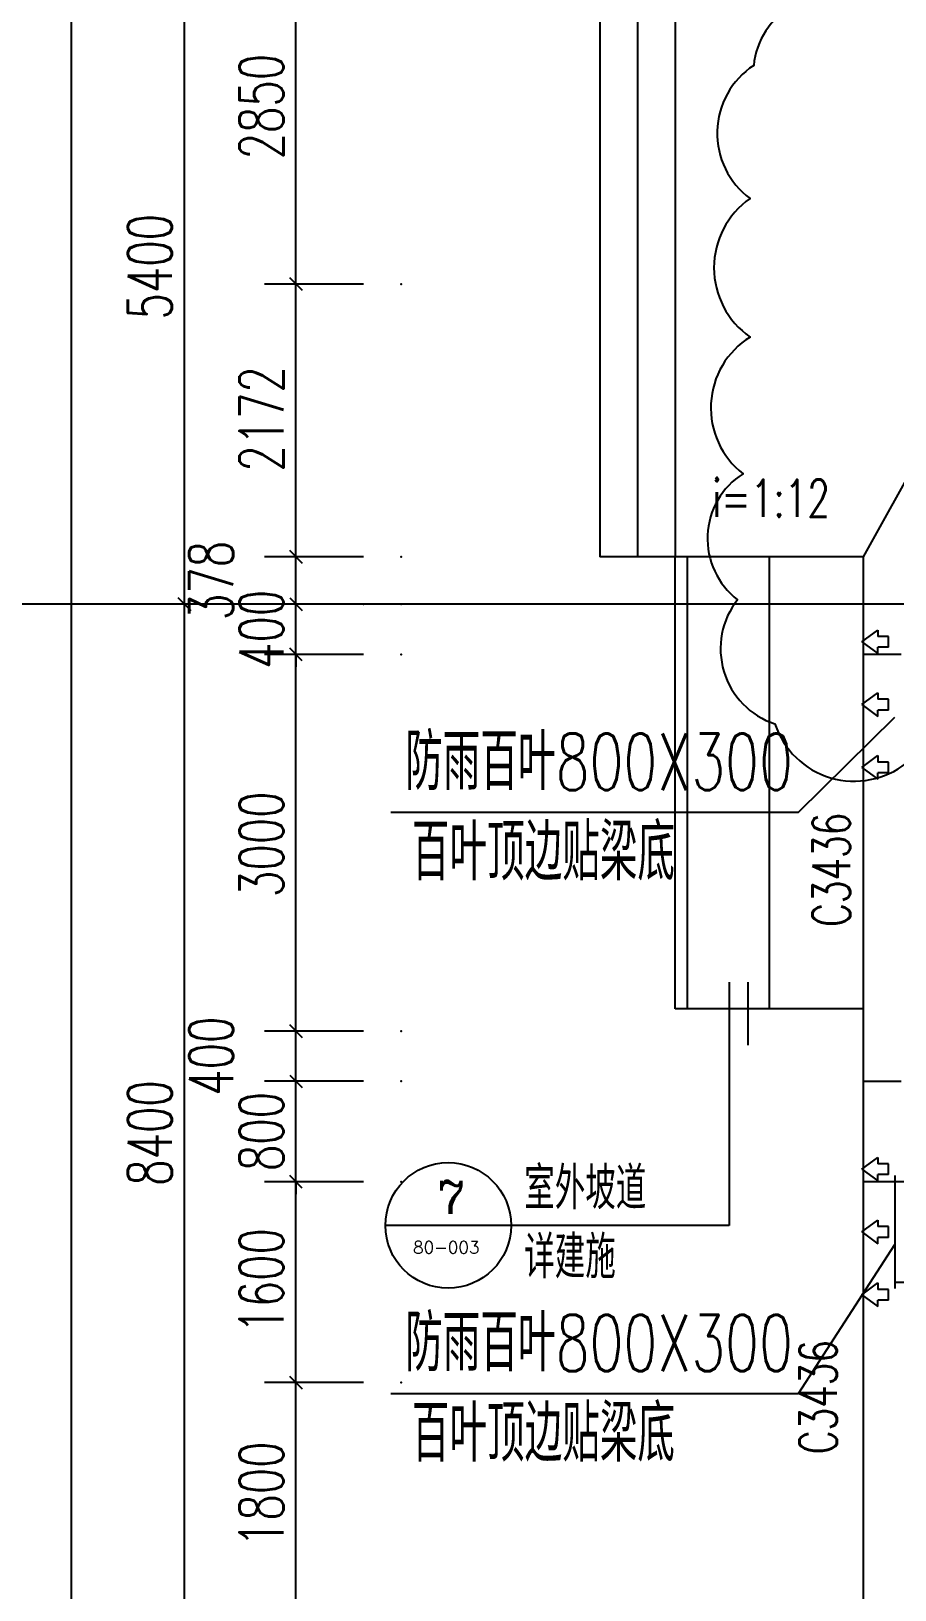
# Model space of a CAD drawing. Header units: inches. Extents: x -867 to 118033, y 723948 to 808048.
# Drawn here: x 17957 to 24833, y 745109 to 757523 of the extents above; entities that cross this region are included whole.
import ezdxf

# ---------------------------------------------------------------- set-up
doc = ezdxf.new("R2010")
doc.units = ezdxf.units.IN
doc.header["$MEASUREMENT"] = 0
for name, color, linetype in [('0-幕墙线', 10, 'Continuous'), ('0-轴线尺寸', 10, 'Continuous'), ('00修改', 10, 'Continuous'), ('AXIS', 10, 'Continuous'), ('DIM_IDEN', 10, 'Continuous'), ('DIM_SYMB', 10, 'Continuous'), ('DOTE', 10, 'Continuous'), ('M-INFO-LVR', 10, 'Continuous'), ('M-INFO-LVR-TEXT', 10, 'Continuous'), ('PUB_HATCH', 10, 'Continuous'), ('PUB_TEXT', 10, 'Continuous'), ('STAIR', 10, 'Continuous'), ('WINDOW', 10, 'Continuous')]:
    doc.layers.add(name, color=color, linetype=linetype)
doc.styles.add('_TCH_DIM', font='SIMPLEX', dxfattribs={"bigfont": 'GBCBIG'})
doc.styles.add('_TCH_LABEL', font='COMPLEX', dxfattribs={"bigfont": 'GBCBIG'})
doc.styles.add('_TCH_WINDOW', font='SIMPLEX', dxfattribs={"bigfont": 'GBCBIG'})
doc.styles.add('DIM_FONT', font='SIMPLEX', dxfattribs={"width": 0.7, "bigfont": 'GBCBIG'})
doc.styles.add('M-TEXT1', font='tj-romans1.shx', dxfattribs={"width": 0.6, "bigfont": 'tj-hztxt1.shx'})

msp = doc.modelspace()

# ---------------------------------------------------------------- linework, layer by layer
at = {"layer": '0-幕墙线', "color": 31}
for points in [[(24883, 752559), (24583, 752559), (24583, 753336), (27883, 759276)], [(24883, 748359), (24583, 748359), (24583, 749159), (24883, 749159)]]:
    msp.add_lwpolyline(points, dxfattribs=at)
at = {"layer": '0-轴线尺寸', "color": 3, "lineweight": -2}
for p, q in [((18278, 735559), (18278, 801409)), ((19177, 752959), (19177, 758359)), ((20065, 755509), (20065, 758359)), ((20603, 755509), (19815, 755509)), ((20603, 755509), (19815, 755509)), ((20065, 753336), (20065, 755509)), ((20603, 753336), (19815, 753336)), ((20603, 753336), (19815, 753336)), ((20065, 752959), (20065, 753336)), ((20065, 752959), (20065, 753059)), ((20303, 752959), (18927, 752959)), ((20303, 752959), (18927, 752959)), ((19177, 744559), (19177, 752959)), ((20603, 752959), (19815, 752959)), ((20603, 752959), (19815, 752959)), ((20065, 752559), (20065, 752959)), ((20603, 752559), (19815, 752559)), ((20603, 752559), (19815, 752559)), ((20065, 749559), (20065, 752559)), ((20065, 752559), (20065, 752459)), ((20603, 749559), (19815, 749559)), ((20603, 749559), (19815, 749559)), ((20065, 749159), (20065, 749559)), ((20065, 749159), (20065, 749259)), ((20603, 749159), (19815, 749159)), ((20603, 749159), (19815, 749159)), ((20065, 748359), (20065, 749159)), ((20603, 748359), (19815, 748359)), ((20603, 748359), (19815, 748359)), ((20065, 746759), (20065, 748359)), ((20065, 748359), (20065, 748259)), ((20603, 746759), (19815, 746759)), ((20603, 746759), (19815, 746759)), ((20065, 744959), (20065, 746759))]:
    msp.add_line(p, q, dxfattribs=at)
at = {"layer": '0-轴线尺寸', "color": 3, "linetype": 'ByBlock'}
for p, q in [((20115, 755459), (20015, 755559)), ((20015, 755559), (20115, 755459)), ((20115, 753286), (20015, 753386)), ((20015, 753386), (20115, 753286)), ((19127, 753009), (19227, 752909)), ((19227, 752909), (19127, 753009)), ((20015, 753009), (20115, 752909)), ((20015, 753009), (20115, 752909)), ((20115, 752509), (20015, 752609)), ((20115, 752509), (20015, 752609)), ((20115, 749509), (20015, 749609)), ((20015, 749609), (20115, 749509)), ((20015, 749209), (20115, 749109)), ((20015, 749209), (20115, 749109)), ((20115, 748309), (20015, 748409)), ((20115, 748309), (20015, 748409)), ((20115, 746709), (20015, 746809)), ((20015, 746809), (20115, 746709))]:
    msp.add_line(p, q, dxfattribs=at)
at = {"layer": '0-轴线尺寸', "color": 3}
for p in [(20065, 755509), (20903, 755509), (20903, 755509), (20065, 753336), (20903, 753336), (20903, 753336), (19177, 752959), (20065, 752959), (20603, 752959), (20603, 752959), (20903, 752959), (20903, 752959), (20065, 752559), (20903, 752559), (20903, 752559), (20065, 749559), (20903, 749559), (20903, 749559), (20065, 749159), (20903, 749159), (20903, 749159), (20065, 748359), (20903, 748359), (20903, 748359), (20065, 746759), (20903, 746759), (20903, 746759)]:
    msp.add_point(p, dxfattribs=at)
at = {"layer": '00修改', "color": 6}
msp.add_lwpolyline([(24586, 757744, 0.520567), (23709, 757250, 0.520567), (23680, 756190, 0.520567), (23680, 755087, 0.520567), (23624, 753998, 0.520567), (23581, 752995, 0.520567), (23878, 752005, 0.520567), (23878, 752005, 0.520567), (24925, 751694, 0.520567), (24925, 751694, 0.520567), (26071, 751581, 0.520567), (27387, 751496, 0.520567), (28433, 751496, 0.520567), (29565, 751496, 0.520567), (30584, 751567, 0.520567), (31729, 751680, 0.520567), (32819, 751751, 0.520567), (32819, 751751, 0.520567), (33865, 751807, 0.520567), (33865, 751807, 0.520567), (34941, 751963, 0.520567)], format="xyb", dxfattribs=at)
at = {"layer": 'AXIS', "color": 3}
msp.add_line((20202, 752959), (16202, 752959), dxfattribs=at)
at = {"layer": 'DIM_IDEN', "color": 3}
for p, q in [((23513, 749948), (23513, 748011)), ((23663, 749948), (23663, 749448)), ((21777, 748011), (20777, 748011)), ((23513, 748011), (21777, 748011))]:
    msp.add_line(p, q, dxfattribs=at)
msp.add_circle((21277, 748011), 500, dxfattribs=at)
at = {"layer": 'DIM_SYMB', "color": 3}
msp.add_lwpolyline([(23833, 753336), (23833, 750036), (23833, 749736)], dxfattribs=at)
at = {"layer": 'DOTE', "color": 26, "ltscale": 1000}
msp.add_line((99592, 752959), (18734, 752959), dxfattribs=at)
msp.add_line((99592, 752959), (18734, 752959), dxfattribs=at)
at = {"layer": 'M-INFO-LVR', "color": 2}
for p, q in [((24570, 752659), (24698, 752753)), ((24698, 752753), (24698, 752702)), ((24783, 752702), (24698, 752702)), ((24783, 752616), (24783, 752702)), ((24570, 752659), (24698, 752565)), ((24698, 752565), (24698, 752616)), ((24783, 752616), (24698, 752616)), ((24570, 752159), (24698, 752253)), ((24698, 752253), (24698, 752202)), ((24783, 752202), (24698, 752202)), ((24783, 752116), (24783, 752202)), ((24570, 752159), (24698, 752065)), ((24783, 752116), (24698, 752116)), ((24698, 752065), (24698, 752116)), ((24570, 751659), (24698, 751753)), ((24698, 751753), (24698, 751702)), ((24783, 751702), (24698, 751702)), ((24783, 751616), (24783, 751702)), ((24570, 751659), (24698, 751565)), ((24698, 751565), (24698, 751616)), ((24783, 751616), (24698, 751616)), ((24570, 748459), (24698, 748553)), ((24570, 748459), (24698, 748365)), ((24698, 748553), (24698, 748502)), ((24783, 748502), (24698, 748502)), ((24783, 748416), (24783, 748502)), ((24783, 748416), (24698, 748416)), ((24698, 748365), (24698, 748416)), ((24570, 747959), (24698, 748053)), ((24570, 747959), (24698, 747865)), ((24698, 748053), (24698, 748002)), ((24783, 748002), (24698, 748002)), ((24783, 747916), (24783, 748002)), ((24783, 747916), (24698, 747916)), ((24698, 747865), (24698, 747916)), ((24570, 747459), (24698, 747553)), ((24570, 747459), (24698, 747365)), ((24698, 747553), (24698, 747502)), ((24783, 747502), (24698, 747502)), ((24783, 747416), (24783, 747502)), ((24698, 747365), (24698, 747416)), ((24783, 747416), (24698, 747416))]:
    msp.add_line(p, q, dxfattribs=at)
at = {"layer": 'M-INFO-LVR', "color": 6}
msp.add_line((24833, 748409), (24833, 747509), dxfattribs=at)
at = {"layer": 'M-INFO-LVR', "color": 2, "linetype": 'ByBlock'}
msp.add_lwpolyline([(24833, 747559), (25083, 747559), (25083, 748359), (24833, 748359)], dxfattribs=at)
at = {"layer": 'M-INFO-LVR-TEXT', "color": 3}
for p, q in [((24067, 751302), (24833, 752059)), ((20821, 751302), (24067, 751302)), ((24067, 746673), (24833, 747859)), ((20821, 746673), (24067, 746673))]:
    msp.add_line(p, q, dxfattribs=at)
at = {"layer": 'PUB_HATCH', "color": 8}
msp.add_lwpolyline([(67583, 735359), (24583, 735359), (24583, 752559)], dxfattribs=at)
at = {"layer": 'STAIR', "color": 3}
for p, q in [((22483, 769259), (22483, 753336)), ((22783, 769259), (22783, 753336)), ((23083, 769259), (23083, 753336)), ((23083, 753336), (22483, 753336)), ((23083, 749736), (23083, 753336)), ((24583, 753336), (23083, 753336)), ((23183, 749736), (23183, 753336)), ((24583, 749736), (23083, 749736))]:
    msp.add_line(p, q, dxfattribs=at)

# ---------------------------------------------------------------- texts
at = {"layer": '0-轴线尺寸', "color": 7, "style": 'DIM_FONT', "width": 0.7}
for s, p in [('2850', (19965, 756502)), ('5400', (19077, 755227)), ('2172', (19965, 754014)), ('378', (19565, 752833)), ('400', (19965, 752444)), ('3000', (19965, 750627)), ('400', (19565, 749044)), ('8400', (19077, 748327)), ('800', (19965, 748444)), ('1600', (19965, 747150)), ('1800', (19965, 745450))]:
    msp.add_text(s, height=350, rotation=90, dxfattribs=at).set_placement(p)
at = {"layer": 'M-INFO-LVR-TEXT', "color": 3, "style": 'M-TEXT1', "width": 0.7}
for s, p in [('防雨百叶800X300', (20935, 751479)), ('百叶顶边贴梁底', (20988, 750759)), ('防雨百叶800X300', (20935, 746850)), ('百叶顶边贴梁底', (20988, 746130))]:
    msp.add_text(s, height=450, dxfattribs=at).set_placement(p)
at = {"layer": 'PUB_TEXT', "color": 7, "style": '_TCH_DIM', "width": 0.705882}
msp.add_text('i=1:12', height=297.5, dxfattribs=at).set_placement((23380, 753654))
at = {"layer": 'PUB_TEXT', "color": 7}
for s, height, style, p in [('室外坡道', 337.6, '_TCH_DIM', (21882, 748139)), ('7', 261, '_TCH_LABEL', (21190, 748104)), ('详建施', 337.6, '_TCH_DIM', (21882, 747590)), ('80-003', 98, '_TCH_LABEL', (20997, 747787))]:
    msp.add_text(s, height=height, dxfattribs=dict(at, style=style)).set_placement(p)
at = {"layer": 'WINDOW', "color": 7, "style": '_TCH_WINDOW', "width": 0.705882}
for p in [(24476, 750389), (24371, 746189)]:
    msp.add_text('C3436', height=297.5, rotation=90, dxfattribs=at).set_placement(p)

doc.saveas('drawing.dxf')
